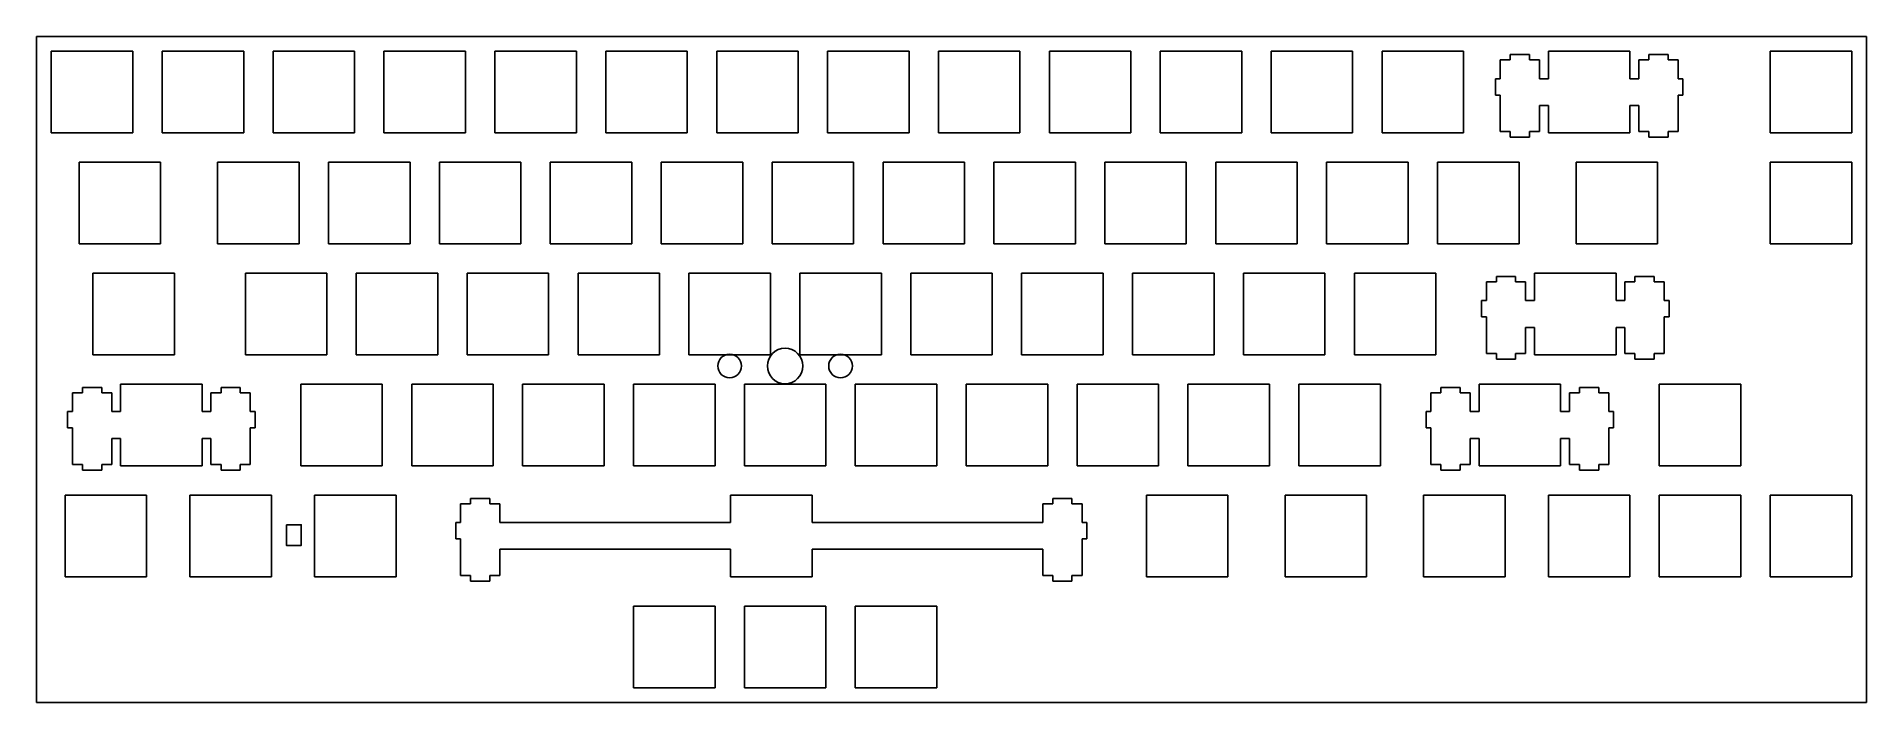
# Model space of a CAD drawing. Extents: x 0 to 314, y 0 to 115.
import ezdxf

# ---------------------------------------------------------------- set-up
doc = ezdxf.new("R2010")
doc.units = 0
doc.header["$MEASUREMENT"] = 0

msp = doc.modelspace()

# ---------------------------------------------------------------- linework, layer by layer
at = {"color": 0}
for p, q in [((0.09508, 114.558), (314.42, 114.558)), ((0.09508, 0.25769), (0.09508, 114.558)), ((314.42, 114.558), (314.42, 0.25769)), ((2.61965, 112.033), (16.6192, 112.033)), ((2.61965, 98.0338), (2.61965, 112.033)), ((16.6192, 112.033), (16.6192, 98.0338)), ((21.6697, 112.033), (35.669, 112.033)), ((21.6697, 98.0338), (21.6697, 112.033)), ((35.669, 112.033), (35.669, 98.0338)), ((40.7197, 112.033), (54.719, 112.033)), ((40.7197, 98.0338), (40.7197, 112.033)), ((54.719, 112.033), (54.719, 98.0338)), ((59.7697, 112.033), (73.769, 112.033)), ((59.7697, 98.0338), (59.7697, 112.033)), ((73.769, 112.033), (73.769, 98.0338)), ((78.8197, 112.033), (92.819, 112.033)), ((78.8197, 98.0338), (78.8197, 112.033)), ((92.819, 112.033), (92.819, 98.0338)), ((97.8683, 112.033), (111.869, 112.033)), ((97.8683, 98.0338), (97.8683, 112.033)), ((111.869, 112.033), (111.869, 98.0338)), ((116.918, 112.033), (130.919, 112.033)), ((116.918, 98.0338), (116.918, 112.033)), ((130.919, 112.033), (130.919, 98.0338)), ((135.97, 112.033), (149.969, 112.033)), ((135.97, 98.0338), (135.97, 112.033)), ((149.969, 112.033), (149.969, 98.0338)), ((155.02, 112.033), (169.019, 112.033)), ((155.02, 98.0338), (155.02, 112.033)), ((169.019, 112.033), (169.019, 98.0338)), ((174.07, 112.033), (188.069, 112.033)), ((174.07, 98.0338), (174.07, 112.033)), ((188.069, 112.033), (188.069, 98.0338)), ((193.12, 112.033), (207.119, 112.033)), ((193.12, 98.0338), (193.12, 112.033)), ((207.119, 112.033), (207.119, 98.0338)), ((212.17, 112.033), (226.169, 112.033)), ((212.17, 98.0338), (212.17, 112.033)), ((226.169, 112.033), (226.169, 98.0338)), ((231.22, 112.033), (245.219, 112.033)), ((231.22, 98.0338), (231.22, 112.033)), ((245.219, 112.033), (245.219, 98.0338)), ((253.243, 110.563), (251.52, 110.563)), ((251.52, 110.563), (251.52, 107.333)), ((256.544, 111.485), (253.243, 111.485)), ((253.243, 111.485), (253.243, 110.563)), ((256.544, 110.563), (256.544, 111.485)), ((258.269, 110.563), (256.544, 110.563)), ((258.269, 107.333), (258.269, 110.563)), ((259.795, 112.033), (259.795, 107.333)), ((273.794, 112.033), (259.795, 112.033)), ((273.794, 107.333), (273.794, 112.033)), ((277.045, 110.563), (275.32, 110.563)), ((275.32, 110.563), (275.32, 107.333)), ((280.344, 111.485), (277.045, 111.485)), ((277.045, 111.485), (277.045, 110.563)), ((280.344, 110.563), (280.344, 111.485)), ((282.069, 110.563), (280.344, 110.563)), ((282.069, 107.333), (282.069, 110.563)), ((297.895, 112.033), (311.894, 112.033)), ((297.895, 98.0338), (297.895, 112.033)), ((311.894, 112.033), (311.894, 98.0338)), ((251.52, 107.333), (250.694, 107.333)), ((250.694, 107.333), (250.694, 104.534)), ((259.795, 107.333), (258.269, 107.333)), ((275.32, 107.333), (273.794, 107.333)), ((282.895, 107.333), (282.069, 107.333)), ((282.895, 104.534), (282.895, 107.333)), ((250.694, 104.534), (251.52, 104.534)), ((251.52, 104.534), (251.52, 98.2638)), ((282.069, 98.2638), (282.069, 104.534)), ((282.069, 104.534), (282.895, 104.534)), ((258.269, 98.2638), (258.269, 102.733)), ((258.269, 102.733), (259.795, 102.733)), ((259.795, 102.733), (259.795, 98.0338)), ((273.794, 98.0338), (273.794, 102.733)), ((273.794, 102.733), (275.32, 102.733)), ((275.32, 102.733), (275.32, 98.2638)), ((16.6192, 98.0338), (2.61965, 98.0338)), ((35.669, 98.0338), (21.6697, 98.0338)), ((54.719, 98.0338), (40.7197, 98.0338)), ((73.769, 98.0338), (59.7697, 98.0338)), ((92.819, 98.0338), (78.8197, 98.0338)), ((111.869, 98.0338), (97.8683, 98.0338)), ((130.919, 98.0338), (116.918, 98.0338)), ((149.969, 98.0338), (135.97, 98.0338)), ((169.019, 98.0338), (155.02, 98.0338)), ((188.069, 98.0338), (174.07, 98.0338)), ((207.119, 98.0338), (193.12, 98.0338)), ((226.169, 98.0338), (212.17, 98.0338)), ((245.219, 98.0338), (231.22, 98.0338)), ((251.52, 98.2638), (253.243, 98.2638)), ((253.243, 98.2638), (253.243, 97.2827)), ((256.544, 97.2827), (256.544, 98.2638)), ((256.544, 98.2638), (258.269, 98.2638)), ((259.795, 98.0338), (273.794, 98.0338)), ((275.32, 98.2638), (277.045, 98.2638)), ((277.045, 98.2638), (277.045, 97.2827)), ((280.344, 97.2827), (280.344, 98.2638)), ((280.344, 98.2638), (282.069, 98.2638)), ((311.894, 98.0338), (297.895, 98.0338)), ((253.243, 97.2827), (256.544, 97.2827)), ((277.045, 97.2827), (280.344, 97.2827)), ((7.38216, 92.9831), (21.3817, 92.9831)), ((7.38216, 78.9838), (7.38216, 92.9831)), ((21.3817, 92.9831), (21.3817, 78.9838)), ((31.1947, 92.9831), (45.194, 92.9831)), ((31.1947, 78.9838), (31.1947, 92.9831)), ((45.194, 92.9831), (45.194, 78.9838)), ((50.2447, 92.9831), (64.244, 92.9831)), ((50.2447, 78.9838), (50.2447, 92.9831)), ((64.244, 92.9831), (64.244, 78.9838)), ((69.2947, 92.9831), (83.294, 92.9831)), ((69.2947, 78.9838), (69.2947, 92.9831)), ((83.294, 92.9831), (83.294, 78.9838)), ((88.3447, 92.9831), (102.344, 92.9831)), ((88.3447, 78.9838), (88.3447, 92.9831)), ((102.344, 92.9831), (102.344, 78.9838)), ((107.395, 92.9831), (121.394, 92.9831)), ((107.395, 78.9838), (107.395, 92.9831)), ((121.394, 92.9831), (121.394, 78.9838)), ((126.445, 92.9831), (140.444, 92.9831)), ((126.445, 78.9838), (126.445, 92.9831)), ((140.444, 92.9831), (140.444, 78.9838)), ((145.495, 92.9831), (159.494, 92.9831)), ((145.495, 78.9838), (145.495, 92.9831)), ((159.494, 92.9831), (159.494, 78.9838)), ((164.545, 92.9831), (178.544, 92.9831)), ((164.545, 78.9838), (164.545, 92.9831)), ((178.544, 92.9831), (178.544, 78.9838)), ((183.595, 92.9831), (197.594, 92.9831)), ((183.595, 78.9838), (183.595, 92.9831)), ((197.594, 92.9831), (197.594, 78.9838)), ((202.645, 92.9831), (216.644, 92.9831)), ((202.645, 78.9838), (202.645, 92.9831)), ((216.644, 92.9831), (216.644, 78.9838)), ((221.695, 92.9831), (235.694, 92.9831)), ((221.695, 78.9838), (221.695, 92.9831)), ((235.694, 92.9831), (235.694, 78.9838)), ((240.745, 92.9831), (254.744, 92.9831)), ((240.745, 78.9838), (240.745, 92.9831)), ((254.744, 92.9831), (254.744, 78.9838)), ((264.557, 92.9831), (278.557, 92.9831)), ((264.557, 78.9838), (264.557, 92.9831)), ((278.557, 92.9831), (278.557, 78.9838)), ((297.895, 92.9831), (311.894, 92.9831)), ((297.895, 78.9838), (297.895, 92.9831)), ((311.894, 92.9831), (311.894, 78.9838)), ((21.3817, 78.9838), (7.38216, 78.9838)), ((45.194, 78.9838), (31.1947, 78.9838)), ((64.244, 78.9838), (50.2447, 78.9838)), ((83.294, 78.9838), (69.2947, 78.9838)), ((102.344, 78.9838), (88.3447, 78.9838)), ((121.394, 78.9838), (107.395, 78.9838)), ((140.444, 78.9838), (126.445, 78.9838)), ((159.494, 78.9838), (145.495, 78.9838)), ((178.544, 78.9838), (164.545, 78.9838)), ((197.594, 78.9838), (183.595, 78.9838)), ((216.644, 78.9838), (202.645, 78.9838)), ((235.694, 78.9838), (221.695, 78.9838)), ((254.744, 78.9838), (240.745, 78.9838)), ((278.557, 78.9838), (264.557, 78.9838)), ((311.894, 78.9838), (297.895, 78.9838)), ((9.76203, 73.9331), (23.7629, 73.9331)), ((9.76203, 59.9338), (9.76203, 73.9331)), ((23.7629, 73.9331), (23.7629, 59.9338)), ((35.9572, 73.9331), (49.9565, 73.9331)), ((35.9572, 59.9338), (35.9572, 73.9331)), ((49.9565, 73.9331), (49.9565, 59.9338)), ((55.0072, 73.9331), (69.0065, 73.9331)), ((55.0072, 59.9338), (55.0072, 73.9331)), ((69.0065, 73.9331), (69.0065, 59.9338)), ((74.0572, 73.9331), (88.0565, 73.9331)), ((74.0572, 59.9338), (74.0572, 73.9331)), ((88.0565, 73.9331), (88.0565, 59.9338)), ((93.1072, 73.9331), (107.107, 73.9331)), ((93.1072, 59.9338), (93.1072, 73.9331)), ((107.107, 73.9331), (107.107, 59.9338)), ((112.157, 73.9331), (126.157, 73.9331)), ((112.157, 59.9338), (112.157, 73.9331)), ((126.157, 73.9331), (126.157, 59.9338)), ((131.207, 73.9331), (145.207, 73.9331)), ((131.207, 59.9338), (131.207, 73.9331)), ((145.207, 73.9331), (145.207, 59.9338)), ((150.257, 73.9331), (164.257, 73.9331)), ((150.257, 59.9338), (150.257, 73.9331)), ((164.257, 73.9331), (164.257, 59.9338)), ((169.307, 73.9331), (183.307, 73.9331)), ((169.307, 59.9338), (169.307, 73.9331)), ((183.307, 73.9331), (183.307, 59.9338)), ((188.357, 73.9331), (202.357, 73.9331)), ((188.357, 59.9338), (188.357, 73.9331)), ((202.357, 73.9331), (202.357, 59.9338)), ((207.407, 73.9331), (221.407, 73.9331)), ((207.407, 59.9338), (207.407, 73.9331)), ((221.407, 73.9331), (221.407, 59.9338)), ((226.457, 73.9331), (240.457, 73.9331)), ((226.457, 59.9338), (226.457, 73.9331)), ((240.457, 73.9331), (240.457, 59.9338)), ((250.862, 72.4627), (249.137, 72.4627)), ((249.137, 72.4627), (249.137, 69.2326)), ((254.161, 73.3834), (250.862, 73.3834)), ((250.862, 73.3834), (250.862, 72.4627)), ((254.161, 72.4627), (254.161, 73.3834)), ((255.888, 72.4627), (254.161, 72.4627)), ((255.888, 69.2326), (255.888, 72.4627)), ((257.412, 73.9331), (257.412, 69.2326)), ((271.413, 73.9331), (257.412, 73.9331)), ((271.413, 69.2326), (271.413, 73.9331)), ((274.662, 72.4627), (272.937, 72.4627)), ((272.937, 72.4627), (272.937, 69.2326)), ((277.963, 73.3834), (274.662, 73.3834)), ((274.662, 73.3834), (274.662, 72.4627)), ((277.963, 72.4627), (277.963, 73.3834)), ((279.688, 72.4627), (277.963, 72.4627)), ((279.688, 69.2326), (279.688, 72.4627)), ((249.137, 69.2326), (248.313, 69.2326)), ((248.313, 69.2326), (248.313, 66.4337)), ((257.412, 69.2326), (255.888, 69.2326)), ((272.937, 69.2326), (271.413, 69.2326)), ((280.512, 69.2326), (279.688, 69.2326)), ((280.512, 66.4337), (280.512, 69.2326)), ((248.313, 66.4337), (249.137, 66.4337)), ((249.137, 66.4337), (249.137, 60.1638)), ((279.688, 60.1638), (279.688, 66.4337)), ((279.688, 66.4337), (280.512, 66.4337)), ((255.888, 60.1638), (255.888, 64.6328)), ((255.888, 64.6328), (257.412, 64.6328)), ((257.412, 64.6328), (257.412, 59.9338)), ((271.413, 59.9338), (271.413, 64.6328)), ((271.413, 64.6328), (272.937, 64.6328)), ((272.937, 64.6328), (272.937, 60.1638)), ((23.7629, 59.9338), (9.76203, 59.9338)), ((49.9565, 59.9338), (35.9572, 59.9338)), ((69.0065, 59.9338), (55.0072, 59.9338)), ((88.0565, 59.9338), (74.0572, 59.9338)), ((107.107, 59.9338), (93.1072, 59.9338)), ((126.157, 59.9338), (112.157, 59.9338)), ((145.207, 59.9338), (131.207, 59.9338)), ((164.257, 59.9338), (150.257, 59.9338)), ((183.307, 59.9338), (169.307, 59.9338)), ((202.357, 59.9338), (188.357, 59.9338)), ((221.407, 59.9338), (207.407, 59.9338)), ((240.457, 59.9338), (226.457, 59.9338)), ((249.137, 60.1638), (250.862, 60.1638)), ((250.862, 60.1638), (250.862, 59.1827)), ((254.161, 59.1827), (254.161, 60.1638)), ((254.161, 60.1638), (255.888, 60.1638)), ((257.412, 59.9338), (271.413, 59.9338)), ((272.937, 60.1638), (274.662, 60.1638)), ((274.662, 60.1638), (274.662, 59.1827)), ((277.963, 59.1827), (277.963, 60.1638)), ((277.963, 60.1638), (279.688, 60.1638)), ((250.862, 59.1827), (254.161, 59.1827)), ((274.662, 59.1827), (277.963, 59.1827)), ((11.2751, 54.3348), (7.97609, 54.3348)), ((7.97609, 54.3348), (7.97609, 53.4127)), ((11.2751, 53.4127), (11.2751, 54.3348)), ((14.5259, 54.8831), (14.5259, 50.1826)), ((28.5254, 54.8831), (14.5259, 54.8831)), ((28.5254, 50.1826), (28.5254, 54.8831)), ((35.0752, 54.3348), (31.7748, 54.3348)), ((31.7748, 54.3348), (31.7748, 53.4127)), ((35.0752, 53.4127), (35.0752, 54.3348)), ((45.4822, 54.8831), (59.4815, 54.8831)), ((45.4822, 40.8838), (45.4822, 54.8831)), ((59.4815, 54.8831), (59.4815, 40.8838)), ((64.5322, 54.8831), (78.5315, 54.8831)), ((64.5322, 40.8838), (64.5322, 54.8831)), ((78.5315, 54.8831), (78.5315, 40.8838)), ((83.5822, 54.8831), (97.5815, 54.8831)), ((83.5822, 40.8838), (83.5822, 54.8831)), ((97.5815, 54.8831), (97.5815, 40.8838)), ((102.632, 54.8831), (116.632, 54.8831)), ((102.632, 40.8838), (102.632, 54.8831)), ((116.632, 54.8831), (116.632, 40.8838)), ((121.682, 54.8831), (135.682, 54.8831)), ((121.682, 40.8838), (121.682, 54.8831)), ((135.682, 54.8831), (135.682, 40.8838)), ((140.732, 54.8831), (154.732, 54.8831)), ((140.732, 40.8838), (140.732, 54.8831)), ((154.732, 54.8831), (154.732, 40.8838)), ((159.782, 54.8831), (173.782, 54.8831)), ((159.782, 40.8838), (159.782, 54.8831)), ((173.782, 54.8831), (173.782, 40.8838)), ((178.832, 54.8831), (192.832, 54.8831)), ((178.832, 40.8838), (178.832, 54.8831)), ((192.832, 54.8831), (192.832, 40.8838)), ((197.882, 54.8831), (211.882, 54.8831)), ((197.882, 40.8838), (197.882, 54.8831)), ((211.882, 54.8831), (211.882, 40.8838)), ((216.932, 54.8831), (230.932, 54.8831)), ((216.932, 40.8838), (216.932, 54.8831)), ((230.932, 54.8831), (230.932, 40.8838)), ((244.638, 54.3348), (241.337, 54.3348)), ((241.337, 54.3348), (241.337, 53.4127)), ((244.638, 53.4127), (244.638, 54.3348)), ((247.887, 54.8831), (247.887, 50.1826)), ((261.888, 54.8831), (247.887, 54.8831)), ((261.888, 50.1826), (261.888, 54.8831)), ((268.438, 54.3348), (265.137, 54.3348)), ((265.137, 54.3348), (265.137, 53.4127)), ((268.438, 53.4127), (268.438, 54.3348)), ((278.845, 54.8831), (292.844, 54.8831)), ((278.845, 40.8838), (278.845, 54.8831)), ((292.844, 54.8831), (292.844, 40.8838)), ((7.97609, 53.4127), (6.2508, 53.4127)), ((6.2508, 53.4127), (6.2508, 50.1826)), ((13.0004, 53.4127), (11.2751, 53.4127)), ((13.0004, 50.1826), (13.0004, 53.4127)), ((31.7748, 53.4127), (30.0509, 53.4127)), ((30.0509, 53.4127), (30.0509, 50.1826)), ((36.8004, 53.4127), (35.0752, 53.4127)), ((36.8004, 50.1826), (36.8004, 53.4127)), ((241.337, 53.4127), (239.612, 53.4127)), ((239.612, 53.4127), (239.612, 50.1826)), ((246.363, 53.4127), (244.638, 53.4127)), ((246.363, 50.1826), (246.363, 53.4127)), ((265.137, 53.4127), (263.412, 53.4127)), ((263.412, 53.4127), (263.412, 50.1826)), ((270.163, 53.4127), (268.438, 53.4127)), ((270.163, 50.1826), (270.163, 53.4127)), ((6.2508, 50.1826), (5.42533, 50.1826)), ((5.42533, 50.1826), (5.42533, 47.3837)), ((5.42533, 47.3837), (6.2508, 47.3837)), ((6.2508, 47.3837), (6.2508, 41.1138)), ((14.5259, 50.1826), (13.0004, 50.1826)), ((30.0509, 50.1826), (28.5254, 50.1826)), ((37.6259, 50.1826), (36.8004, 50.1826)), ((36.8004, 41.1138), (36.8004, 47.3837)), ((36.8004, 47.3837), (37.6259, 47.3837)), ((37.6259, 47.3837), (37.6259, 50.1826)), ((239.612, 50.1826), (238.788, 50.1826)), ((238.788, 50.1826), (238.788, 47.3837)), ((238.788, 47.3837), (239.612, 47.3837)), ((239.612, 47.3837), (239.612, 41.1138)), ((247.887, 50.1826), (246.363, 50.1826)), ((263.412, 50.1826), (261.888, 50.1826)), ((270.987, 50.1826), (270.163, 50.1826)), ((270.163, 41.1138), (270.163, 47.3837)), ((270.163, 47.3837), (270.987, 47.3837)), ((270.987, 47.3837), (270.987, 50.1826)), ((13.0004, 41.1138), (13.0004, 45.5828)), ((13.0004, 45.5828), (14.5259, 45.5828)), ((14.5259, 45.5828), (14.5259, 40.8838)), ((28.5254, 40.8838), (28.5254, 45.5828)), ((28.5254, 45.5828), (30.0509, 45.5828)), ((30.0509, 45.5828), (30.0509, 41.1138)), ((246.363, 41.1138), (246.363, 45.5828)), ((246.363, 45.5828), (247.887, 45.5828)), ((247.887, 45.5828), (247.887, 40.8838)), ((261.888, 40.8838), (261.888, 45.5828)), ((261.888, 45.5828), (263.412, 45.5828)), ((263.412, 45.5828), (263.412, 41.1138)), ((6.2508, 41.1138), (7.97609, 41.1138)), ((7.97609, 41.1138), (7.97609, 40.1327)), ((11.2751, 40.1327), (11.2751, 41.1138)), ((11.2751, 41.1138), (13.0004, 41.1138)), ((14.5259, 40.8838), (28.5254, 40.8838)), ((30.0509, 41.1138), (31.7748, 41.1138)), ((31.7748, 41.1138), (31.7748, 40.1327)), ((35.0752, 40.1327), (35.0752, 41.1138)), ((35.0752, 41.1138), (36.8004, 41.1138)), ((59.4815, 40.8838), (45.4822, 40.8838)), ((78.5315, 40.8838), (64.5322, 40.8838)), ((97.5815, 40.8838), (83.5822, 40.8838)), ((116.632, 40.8838), (102.632, 40.8838)), ((135.682, 40.8838), (121.682, 40.8838)), ((154.732, 40.8838), (140.732, 40.8838)), ((173.782, 40.8838), (159.782, 40.8838)), ((192.832, 40.8838), (178.832, 40.8838)), ((211.882, 40.8838), (197.882, 40.8838)), ((230.932, 40.8838), (216.932, 40.8838)), ((239.612, 41.1138), (241.337, 41.1138)), ((241.337, 41.1138), (241.337, 40.1327)), ((244.638, 40.1327), (244.638, 41.1138)), ((244.638, 41.1138), (246.363, 41.1138)), ((247.887, 40.8838), (261.888, 40.8838)), ((263.412, 41.1138), (265.137, 41.1138)), ((265.137, 41.1138), (265.137, 40.1327)), ((268.438, 40.1327), (268.438, 41.1138)), ((268.438, 41.1138), (270.163, 41.1138)), ((292.844, 40.8838), (278.845, 40.8838)), ((7.97609, 40.1327), (11.2751, 40.1327)), ((31.7748, 40.1327), (35.0752, 40.1327)), ((241.337, 40.1327), (244.638, 40.1327)), ((265.137, 40.1327), (268.438, 40.1327)), ((5.00091, 35.833), (19.0004, 35.833)), ((5.00091, 21.8336), (5.00091, 35.833)), ((19.0004, 35.833), (19.0004, 21.8336)), ((26.4322, 35.833), (40.4315, 35.833)), ((26.4322, 21.8336), (26.4322, 35.833)), ((40.4315, 35.833), (40.4315, 21.8336)), ((47.8621, 35.833), (61.8628, 35.833)), ((47.8621, 21.8336), (47.8621, 35.833)), ((61.8628, 35.833), (61.8628, 21.8336)), ((77.9501, 35.2848), (74.651, 35.2848)), ((74.651, 35.2848), (74.651, 34.3628)), ((77.9501, 34.3628), (77.9501, 35.2848)), ((119.301, 35.833), (119.301, 31.1326)), ((133.3, 35.833), (119.301, 35.833)), ((133.3, 31.1326), (133.3, 35.833)), ((177.95, 35.2848), (174.651, 35.2848)), ((174.651, 35.2848), (174.651, 34.3628)), ((177.95, 34.3628), (177.95, 35.2848)), ((190.737, 35.833), (204.738, 35.833)), ((190.737, 21.8336), (190.737, 35.833)), ((204.738, 35.833), (204.738, 21.8336)), ((214.551, 35.833), (228.55, 35.833)), ((214.551, 21.8336), (214.551, 35.833)), ((228.55, 35.833), (228.55, 21.8336)), ((238.362, 35.833), (252.361, 35.833)), ((238.362, 21.8336), (238.362, 35.833)), ((252.361, 35.833), (252.361, 21.8336)), ((259.795, 35.833), (273.794, 35.833)), ((259.795, 21.8336), (259.795, 35.833)), ((273.794, 35.833), (273.794, 21.8336)), ((278.845, 35.833), (292.844, 35.833)), ((278.845, 21.8336), (278.845, 35.833)), ((292.844, 35.833), (292.844, 21.8336)), ((297.895, 35.833), (311.894, 35.833)), ((297.895, 21.8336), (297.895, 35.833)), ((311.894, 35.833), (311.894, 21.8336)), ((74.651, 34.3628), (72.9259, 34.3628)), ((72.9259, 34.3628), (72.9259, 31.1326)), ((79.6756, 34.3628), (77.9501, 34.3628)), ((79.6756, 31.1326), (79.6756, 34.3628)), ((174.651, 34.3628), (172.926, 34.3628)), ((172.926, 34.3628), (172.926, 31.1326)), ((179.675, 34.3628), (177.95, 34.3628)), ((179.675, 31.1326), (179.675, 34.3628)), ((72.9259, 31.1326), (72.1004, 31.1326)), ((72.1004, 31.1326), (72.1004, 28.3338)), ((72.1004, 28.3338), (72.9259, 28.3338)), ((72.9259, 28.3338), (72.9259, 22.0638)), ((119.301, 31.1326), (79.6756, 31.1326)), ((172.926, 31.1326), (133.3, 31.1326)), ((180.501, 31.1326), (179.675, 31.1326)), ((179.675, 22.0638), (179.675, 28.3338)), ((179.675, 28.3338), (180.501, 28.3338)), ((180.501, 28.3338), (180.501, 31.1326)), ((79.6756, 22.0638), (79.6756, 26.5341)), ((79.6756, 26.5341), (119.301, 26.5341)), ((119.301, 26.5341), (119.301, 21.8336)), ((133.3, 21.8336), (133.3, 26.5341)), ((133.3, 26.5341), (172.926, 26.5341)), ((172.926, 26.5341), (172.926, 22.0638)), ((72.9259, 22.0638), (74.651, 22.0638)), ((74.651, 22.0638), (74.651, 21.0826)), ((77.9501, 21.0826), (77.9501, 22.0638)), ((77.9501, 22.0638), (79.6756, 22.0638)), ((172.926, 22.0638), (174.651, 22.0638)), ((174.651, 22.0638), (174.651, 21.0826)), ((177.95, 21.0826), (177.95, 22.0638)), ((177.95, 22.0638), (179.675, 22.0638)), ((19.0004, 21.8336), (5.00091, 21.8336)), ((40.4315, 21.8336), (26.4322, 21.8336)), ((61.8628, 21.8336), (47.8621, 21.8336)), ((74.651, 21.0826), (77.9501, 21.0826)), ((119.301, 21.8336), (133.3, 21.8336)), ((174.651, 21.0826), (177.95, 21.0826)), ((204.738, 21.8336), (190.737, 21.8336)), ((228.55, 21.8336), (214.551, 21.8336)), ((252.361, 21.8336), (238.362, 21.8336)), ((273.794, 21.8336), (259.795, 21.8336)), ((292.844, 21.8336), (278.845, 21.8336)), ((311.894, 21.8336), (297.895, 21.8336)), ((102.632, 16.7845), (116.632, 16.7845)), ((102.632, 2.78364), (102.632, 16.7845)), ((116.632, 16.7845), (116.632, 2.78364)), ((121.682, 16.7845), (135.682, 16.7845)), ((121.682, 2.78364), (121.682, 16.7845)), ((135.682, 16.7845), (135.682, 2.78364)), ((140.732, 16.7845), (154.732, 16.7845)), ((140.732, 2.78364), (140.732, 16.7845)), ((154.732, 16.7845), (154.732, 2.78364)), ((314.42, 0.25769), (0.09508, 0.25769)), ((116.632, 2.78364), (102.632, 2.78364)), ((135.682, 2.78364), (121.682, 2.78364)), ((154.732, 2.78364), (140.732, 2.78364))]:
    msp.add_line(p, q, dxfattribs=at)
msp.add_lwpolyline([(43.00611, 30.75458), (45.54611, 30.75458), (45.54611, 27.19858), (43.00611, 27.19858), (43.00611, 30.75458)], close=True)
for centre, radius in [((119.14485, 58.01036), 2.032), ((128.66985, 58.01036), 3.048), ((138.19485, 58.01036), 2.032)]:
    msp.add_circle(centre, radius)

doc.saveas('drawing.dxf')
